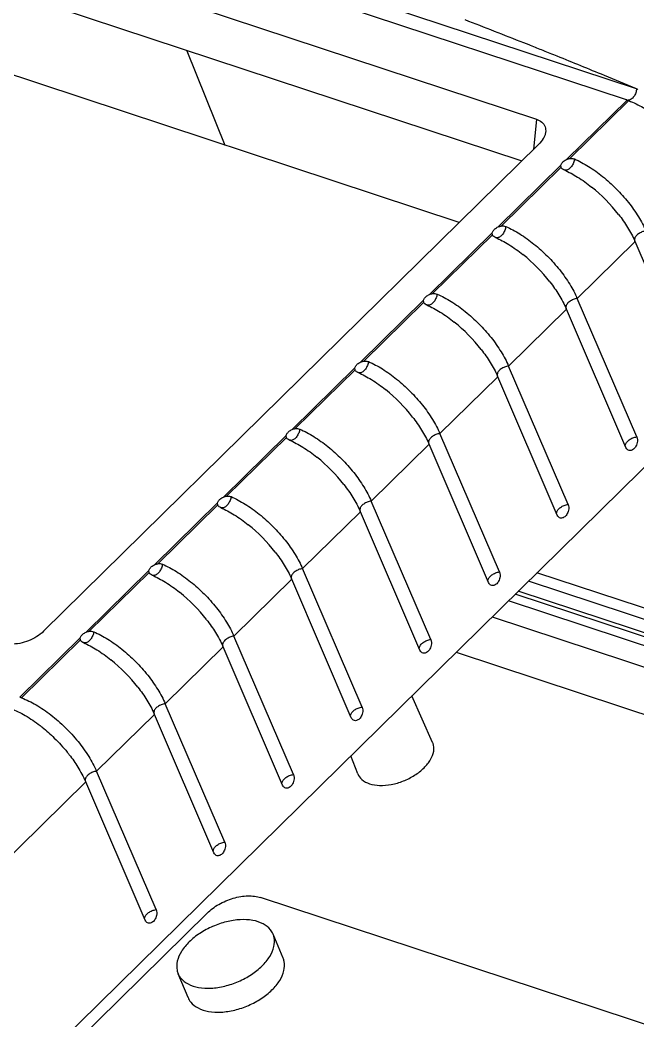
# Model space of a CAD drawing. Header units: millimetres. Extents: x 1786 to 2940, y -3417 to -1928.
# Drawn here: x 1958.4 to 2001.6, y -2819.2 to -2749.2 of the extents above; entities that cross this region are included whole.
import ezdxf

# ---------------------------------------------------------------- set-up
doc = ezdxf.new("R2010")
doc.units = ezdxf.units.MM

# ---------------------------------------------------------------- blocks, each defined once
blk = doc.blocks.new('*u7')
at = {"color": 7, "linetype": 'Continuous'}
for p, q in [((65.007, 85.602, 0), (0.322, 106.96, 0)), ((64.164, 84.774, 0), (-0.52, 106.126, 0)), ((0.612, 101.938, 0), (57.225, 83.25, 0)), ((0.281, 98.432, 0), (56.1, 80.006, 0)), ((51.234, 75.22, 0), (6.347, 90.037, 0)), ((56.657, 89.016, 0), (56.252, 89.176, 0)), ((57.762, 88.575, 0), (57.635, 88.626, 0)), ((30.058, 88.567, 0), (33.002, 81.238, 0)), ((59.599, 80.126, 0), (64.284, 84.733, 0)), ((59.837, 80.19, 0), (64.408, 84.687, 0)), ((57.225, 83.25, 0), (57.003, 80.893, 0)), ((57.393, 81.277, 0), (18.919, 43.437, 0)), ((54.261, 74.876, 0), (59.136, 79.67, 0)), ((54.499, 74.94, 0), (59.146, 79.511, 0)), ((59.34, 79.327, 0), (59.267, 79.367, 0)), ((88.34, 78.54, 0), (-30.824, -38.661, 0)), ((48.923, 69.625, 0), (53.798, 74.42, 0)), ((49.161, 69.69, 0), (53.808, 74.261, 0)), ((54.002, 74.076, 0), (53.929, 74.116, 0)), ((60.403, 69.306, 0), (64.899, 73.728, 0)), ((69.528, 62.97, 0), (64.899, 73.728, 0)), ((65.032, 58.548, 0), (60.403, 69.306, 0)), ((43.585, 64.375, 0), (48.46, 69.17, 0)), ((43.822, 64.44, 0), (48.47, 69.011, 0)), ((48.664, 68.826, 0), (48.591, 68.866, 0)), ((55.065, 64.056, 0), (59.561, 68.478, 0)), ((64.189, 57.72, 0), (59.561, 68.478, 0)), ((38.247, 59.125, 0), (43.122, 63.92, 0)), ((38.484, 59.19, 0), (43.132, 63.761, 0)), ((59.694, 53.298, 0), (55.065, 64.056, 0)), ((43.326, 63.576, 0), (43.252, 63.616, 0)), ((49.727, 58.806, 0), (54.223, 63.228, 0)), ((58.851, 52.47, 0), (54.223, 63.228, 0)), ((32.909, 53.875, 0), (37.784, 58.669, 0)), ((33.146, 53.94, 0), (37.794, 58.51, 0)), ((37.988, 58.326, 0), (37.914, 58.366, 0)), ((54.355, 48.048, 0), (49.727, 58.806, 0)), ((44.389, 53.556, 0), (48.885, 57.978, 0)), ((53.513, 47.22, 0), (48.885, 57.978, 0)), ((64.23, 57.648, 0), (64.189, 57.72, 0)), ((27.571, 48.625, 0), (32.445, 53.419, 0)), ((27.808, 48.69, 0), (32.456, 53.26, 0)), ((32.65, 53.076, 0), (32.576, 53.116, 0)), ((49.017, 42.798, 0), (44.389, 53.556, 0)), ((39.051, 48.306, 0), (43.547, 52.727, 0)), ((48.175, 41.97, 0), (43.547, 52.727, 0)), ((58.892, 52.398, 0), (58.851, 52.47, 0)), ((43.679, 37.548, 0), (39.051, 48.306, 0)), ((22.233, 43.375, 0), (27.107, 48.169, 0)), ((22.47, 43.439, 0), (27.117, 48.01, 0)), ((27.312, 47.826, 0), (27.238, 47.866, 0)), ((33.713, 43.056, 0), (38.209, 47.477, 0)), ((42.837, 36.719, 0), (38.209, 47.477, 0)), ((86.401, 38.371, 0), (57.274, 47.986, 0)), ((53.554, 47.148, 0), (53.513, 47.22, 0)), ((85.545, 37.771, 0), (56.602, 47.325, 0)), ((84.566, 36.76, 0), (55.587, 46.326, 0)), ((84.765, 37, 0), (55.819, 46.555, 0)), ((84.234, 36.167, 0), (55.052, 45.8, 0)), ((53.778, 44.548, 0), (84.072, 34.548, 0)), ((17.085, 38.312, 0), (21.769, 42.919, 0)), ((17.208, 38.264, 0), (21.779, 42.76, 0)), ((38.341, 32.298, 0), (33.713, 43.056, 0)), ((21.974, 42.576, 0), (21.9, 42.616, 0)), ((28.375, 37.805, 0), (32.871, 42.227, 0)), ((37.499, 31.469, 0), (32.871, 42.227, 0)), ((48.216, 41.898, 0), (48.175, 41.97, 0)), ((50.989, 41.804, 0), (85.653, 30.362, 0)), ((49.163, 34.79, 0), (47.557, 38.428, 0)), ((33.003, 27.048, 0), (28.375, 37.805, 0)), ((23.037, 32.555, 0), (27.532, 36.977, 0)), ((32.161, 26.219, 0), (27.532, 36.977, 0)), ((42.878, 36.648, 0), (42.837, 36.719, 0)), ((43.334, 32.365, 0), (42.794, 33.745, 0)), ((27.665, 21.797, 0), (23.037, 32.555, 0)), ((-36.186, -25.692, 0), (22.194, 31.727, 0)), ((26.823, 20.969, 0), (22.194, 31.727, 0)), ((37.54, 31.397, 0), (37.499, 31.469, 0)), ((32.202, 26.147, 0), (32.161, 26.219, 0)), ((67.854, 12.152, 0), (35.792, 22.735, 0)), ((31.625, 21.522, 0), (-44.309, -53.16, 0)), ((26.863, 20.897, 0), (26.823, 20.969, 0)), ((37.536, 18.029, 0), (36.761, 19.892, 0)), ((30.15, 14.956, 0), (29.375, 16.819, 0))]:
    blk.add_line(p, q, dxfattribs=at)
for centre, radius, start, end in [((-107.325, -323.603, 0), 444.01, 68.38243, 69.01507), ((-109.86, -330.019, 0), 450.908, 68.19422, 68.32805), ((-110.812, -332.398, 0), 453.47, 68.02918, 68.1769), ((-112.814, -337.346, 0), 458.808, 67.53359, 68.02849), ((-115.514, -343.884, 0), 465.881, 67.20206, 67.53399), ((61.674, 77.23, 0), 7.944, 71.27513, 71.73192), ((61.669, 77.216, 0), 7.959, 70.8203, 71.27459), ((61.361, 76.678, 0), 8.568, 69.1674, 70.05643), ((59.397, 79.604, 0), 0.268, 188.10455, 200.29982), ((56.517, 72.803, 0), 7.109, 66.18654, 66.59548), ((53.349, 67.834, 0), 13.022, 37.94062, 51.12042), ((54.059, 74.354, 0), 0.268, 188.10455, 200.29982), ((51.179, 67.553, 0), 7.109, 66.18654, 66.59548), ((58.132, 70.817, 0), 7.367, 23.27888, 23.63729), ((48.011, 62.584, 0), 13.022, 37.94062, 51.12042), ((48.721, 69.104, 0), 0.268, 188.10455, 200.29982), ((45.841, 62.303, 0), 7.109, 66.18654, 66.59548), ((52.794, 65.567, 0), 7.367, 23.27888, 23.63729), ((42.673, 57.334, 0), 13.022, 37.94062, 51.12042), ((43.383, 63.853, 0), 0.268, 188.10455, 200.29982), ((40.502, 57.052, 0), 7.109, 66.18654, 66.59548), ((47.456, 60.316, 0), 7.367, 23.27888, 23.63729), ((37.335, 52.084, 0), 13.022, 37.94062, 51.12042), ((38.045, 58.603, 0), 0.268, 188.10455, 200.29982), ((35.164, 51.802, 0), 7.109, 66.18654, 66.59548), ((42.118, 55.066, 0), 7.367, 23.27888, 23.63729), ((31.996, 46.834, 0), 13.022, 37.94062, 51.12042), ((32.706, 53.353, 0), 0.268, 188.10455, 200.29982), ((29.826, 46.552, 0), 7.109, 66.18654, 66.59548), ((36.78, 49.816, 0), 7.367, 23.27888, 23.63729), ((26.658, 41.584, 0), 13.022, 37.94062, 51.12042), ((27.368, 48.103, 0), 0.268, 188.10455, 200.29982), ((24.488, 41.302, 0), 7.109, 66.18654, 66.59548), ((31.442, 44.566, 0), 7.367, 23.27888, 23.63729), ((21.32, 36.334, 0), 13.022, 37.94062, 51.12042), ((22.03, 42.853, 0), 0.268, 188.10455, 200.29982), ((19.15, 36.052, 0), 7.109, 66.18654, 66.59548), ((26.104, 39.316, 0), 7.367, 23.27888, 23.63729), ((15.982, 31.083, 0), 13.022, 37.94062, 51.12042), ((20.253, 46.267, 0), 8.563, 248.28104, 249.16434), ((20.766, 34.066, 0), 7.367, 23.27888, 23.63729), ((15.416, 28.81, 0), 7.379, 23.27887, 23.6366)]:
    blk.add_arc(centre, radius, start, end, dxfattribs=at)
for points, start_tangent, end_tangent in [([(65.006, 85.602, 0), (64.95, 85.288, 0), (64.806, 85.004, 0), (64.601, 84.802, 0), (64.373, 84.72, 0)], (-0.017832, -0.999841), (-0.998554, -0.053753)), ([(65.006, 85.611, 0), (65.066, 85.588, 0), (65.125, 85.564, 0)], (0.923472, -0.383667), (0.928905, -0.370318)), ([(64.408, 84.687, 0), (65.531, 84.143, 0), (66.684, 83.361, 0), (66.86, 83.222, 0)], (0.934604, -0.355689), (0.779488, -0.626417)), ([(57.225, 83.25, 0), (57.656, 83.014, 0), (57.903, 82.66, 0), (57.94, 82.223, 0), (57.877, 81.982, 0)], (0.949599, -0.313467), (-0.350727, -0.936478)), ([(57.877, 81.982, 0), (57.764, 81.747, 0), (57.393, 81.277, 0)], (-0.350727, -0.936478), (-0.712957, -0.701208)), ([(59.136, 79.67, 0), (59.18, 79.778, 0), (59.25, 79.877, 0), (59.341, 79.966, 0), (59.456, 80.05, 0), (59.599, 80.126, 0)], (0.238418, 0.971163), (0.91469, 0.404157)), ([(59.599, 80.126, 0), (59.713, 80.164, 0), (59.837, 80.19, 0)], (0.927551, 0.373696), (0.989479, 0.144678)), ([(60.183, 80.155, 0), (60.105, 79.849, 0), (59.95, 79.569, 0), (59.745, 79.367, 0)], (-0.105618, -0.994407), (-0.823412, -0.567443)), ([(59.837, 80.19, 0), (60.008, 80.197, 0), (60.183, 80.155, 0)], (0.989479, 0.144678), (0.917726, -0.397213)), ([(60.183, 80.155, 0), (61.272, 79.578, 0), (62.376, 78.791, 0), (63.431, 77.839, 0), (64.378, 76.774, 0), (65.163, 75.659, 0), (65.741, 74.556, 0)], (0.917726, -0.397213), (0.395202, -0.918594)), ([(59.132, 79.566, 0), (59.13, 79.62, 0), (59.136, 79.67, 0)], (-0.141619, 0.989921), (0.200291, 0.979736)), ([(59.183, 79.444, 0), (59.146, 79.511, 0)], (-0.598603, 0.801046), (-0.3479, 0.937532)), ([(59.267, 79.366, 0), (59.246, 79.381, 0), (59.183, 79.444, 0)], (-0.831617, 0.555349), (-0.598603, 0.801046)), ([(59.745, 79.367, 0), (59.528, 79.281, 0), (59.385, 79.302, 0)], (-0.823412, -0.567443), (-0.923725, 0.383057)), ([(59.387, 79.306, 0), (60.43, 78.75, 0), (61.523, 77.972, 0)], (0.914868, -0.403753), (0.779341, -0.6266)), ([(63.619, 75.841, 0), (64.321, 74.831, 0), (64.881, 73.77, 0)], (0.613773, -0.789483), (0.40094, -0.916104)), ([(53.798, 74.42, 0), (53.842, 74.528, 0), (53.912, 74.626, 0), (54.003, 74.716, 0), (54.118, 74.8, 0), (54.261, 74.876, 0)], (0.238418, 0.971163), (0.91469, 0.404157)), ([(54.261, 74.876, 0), (54.375, 74.914, 0), (54.499, 74.94, 0)], (0.927551, 0.373696), (0.989479, 0.144678)), ([(54.845, 74.905, 0), (54.767, 74.599, 0), (54.612, 74.319, 0), (54.407, 74.117, 0)], (-0.105618, -0.994407), (-0.823412, -0.567443)), ([(54.499, 74.94, 0), (54.67, 74.947, 0), (54.845, 74.905, 0)], (0.989479, 0.144678), (0.917726, -0.397213)), ([(54.845, 74.905, 0), (55.934, 74.328, 0), (57.038, 73.541, 0), (58.093, 72.588, 0), (59.04, 71.524, 0), (59.825, 70.409, 0), (60.403, 69.306, 0)], (0.917726, -0.397213), (0.395202, -0.918594)), ([(53.794, 74.316, 0), (53.792, 74.369, 0), (53.798, 74.42, 0)], (-0.141619, 0.989921), (0.200291, 0.979736)), ([(53.845, 74.194, 0), (53.808, 74.261, 0)], (-0.598603, 0.801046), (-0.3479, 0.937532)), ([(53.929, 74.116, 0), (53.908, 74.131, 0), (53.845, 74.194, 0)], (-0.831617, 0.555349), (-0.598603, 0.801046)), ([(54.407, 74.117, 0), (54.19, 74.031, 0), (54.047, 74.052, 0)], (-0.823412, -0.567443), (-0.923725, 0.383057)), ([(54.049, 74.056, 0), (55.091, 73.5, 0), (56.185, 72.721, 0)], (0.914868, -0.403753), (0.779341, -0.6266)), ([(64.949, 74.126, 0), (64.859, 73.913, 0), (64.878, 73.769, 0)], (-0.584971, -0.811055), (0.379239, -0.925299)), ([(65.741, 74.556, 0), (65.436, 74.48, 0), (65.154, 74.327, 0), (64.949, 74.126, 0)], (-0.994532, -0.104433), (-0.584971, -0.811055)), ([(58.281, 70.591, 0), (58.983, 69.581, 0), (59.543, 68.52, 0)], (0.613773, -0.789483), (0.40094, -0.916104)), ([(48.46, 69.17, 0), (48.504, 69.278, 0), (48.574, 69.376, 0), (48.665, 69.466, 0), (48.78, 69.55, 0), (48.923, 69.625, 0)], (0.238418, 0.971163), (0.91469, 0.404157)), ([(48.923, 69.625, 0), (49.037, 69.664, 0), (49.161, 69.69, 0)], (0.927551, 0.373696), (0.989479, 0.144678)), ([(49.506, 69.655, 0), (49.429, 69.349, 0), (49.274, 69.069, 0), (49.069, 68.867, 0)], (-0.105618, -0.994407), (-0.823412, -0.567443)), ([(49.161, 69.69, 0), (49.332, 69.696, 0), (49.506, 69.655, 0)], (0.989479, 0.144678), (0.917726, -0.397213)), ([(49.506, 69.655, 0), (50.596, 69.078, 0), (51.699, 68.291, 0), (52.755, 67.338, 0), (53.702, 66.274, 0), (54.487, 65.159, 0), (55.065, 64.056, 0)], (0.917726, -0.397213), (0.395202, -0.918594)), ([(60.403, 69.306, 0), (60.098, 69.23, 0), (59.816, 69.077, 0), (59.611, 68.876, 0)], (-0.994532, -0.104433), (-0.584971, -0.811055)), ([(48.456, 69.066, 0), (48.453, 69.119, 0), (48.46, 69.17, 0)], (-0.141619, 0.989921), (0.200291, 0.979736)), ([(48.507, 68.944, 0), (48.47, 69.011, 0)], (-0.598603, 0.801046), (-0.3479, 0.937532)), ([(48.59, 68.866, 0), (48.57, 68.881, 0), (48.507, 68.944, 0)], (-0.831617, 0.555349), (-0.598603, 0.801046)), ([(49.069, 68.867, 0), (48.852, 68.781, 0), (48.709, 68.802, 0)], (-0.823412, -0.567443), (-0.923725, 0.383057)), ([(48.711, 68.806, 0), (49.753, 68.25, 0), (50.846, 67.471, 0)], (0.914868, -0.403753), (0.779341, -0.6266)), ([(59.611, 68.876, 0), (59.521, 68.663, 0), (59.54, 68.519, 0)], (-0.584971, -0.811055), (0.379239, -0.925299)), ([(52.942, 65.341, 0), (53.645, 64.33, 0), (54.205, 63.27, 0)], (0.613773, -0.789483), (0.40094, -0.916104)), ([(43.118, 63.816, 0), (43.115, 63.869, 0), (43.122, 63.92, 0)], (-0.141619, 0.989921), (0.200291, 0.979736)), ([(43.122, 63.92, 0), (43.166, 64.028, 0), (43.236, 64.126, 0), (43.327, 64.216, 0), (43.442, 64.3, 0), (43.585, 64.375, 0)], (0.238418, 0.971163), (0.91469, 0.404157)), ([(43.168, 63.694, 0), (43.132, 63.761, 0)], (-0.598603, 0.801046), (-0.3479, 0.937532)), ([(43.585, 64.375, 0), (43.699, 64.414, 0), (43.822, 64.44, 0)], (0.927551, 0.373696), (0.989479, 0.144678)), ([(44.168, 64.405, 0), (44.091, 64.099, 0), (43.936, 63.819, 0), (43.73, 63.617, 0)], (-0.105618, -0.994407), (-0.823412, -0.567443)), ([(43.822, 64.44, 0), (43.994, 64.446, 0), (44.168, 64.405, 0)], (0.989479, 0.144678), (0.917726, -0.397213)), ([(44.168, 64.405, 0), (45.258, 63.828, 0), (46.361, 63.041, 0), (47.417, 62.088, 0), (48.364, 61.024, 0), (49.149, 59.909, 0), (49.727, 58.806, 0)], (0.917726, -0.397213), (0.395202, -0.918594)), ([(55.065, 64.056, 0), (54.76, 63.98, 0), (54.478, 63.827, 0), (54.273, 63.625, 0)], (-0.994532, -0.104433), (-0.584971, -0.811055)), ([(43.252, 63.616, 0), (43.232, 63.63, 0), (43.168, 63.694, 0)], (-0.831617, 0.555349), (-0.598603, 0.801046)), ([(43.73, 63.617, 0), (43.514, 63.531, 0), (43.371, 63.552, 0)], (-0.823412, -0.567443), (-0.923725, 0.383057)), ([(43.373, 63.556, 0), (44.415, 63, 0), (45.508, 62.221, 0)], (0.914868, -0.403753), (0.779341, -0.6266)), ([(54.273, 63.625, 0), (54.182, 63.412, 0), (54.201, 63.268, 0)], (-0.584971, -0.811055), (0.379239, -0.925299)), ([(47.604, 60.09, 0), (48.307, 59.08, 0), (48.867, 58.02, 0)], (0.613773, -0.789483), (0.40094, -0.916104)), ([(37.784, 58.669, 0), (37.828, 58.778, 0), (37.898, 58.876, 0), (37.989, 58.966, 0), (38.104, 59.049, 0), (38.247, 59.125, 0)], (0.238418, 0.971163), (0.91469, 0.404157)), ([(38.247, 59.125, 0), (38.361, 59.164, 0), (38.484, 59.19, 0)], (0.927551, 0.373696), (0.989479, 0.144678)), ([(38.83, 59.154, 0), (38.753, 58.848, 0), (38.597, 58.569, 0), (38.392, 58.367, 0)], (-0.105618, -0.994407), (-0.823412, -0.567443)), ([(38.484, 59.19, 0), (38.656, 59.196, 0), (38.83, 59.154, 0)], (0.989479, 0.144678), (0.917726, -0.397213)), ([(38.83, 59.154, 0), (39.919, 58.578, 0), (41.023, 57.791, 0), (42.079, 56.838, 0), (43.026, 55.774, 0), (43.811, 54.658, 0), (44.389, 53.556, 0)], (0.917726, -0.397213), (0.395202, -0.918594)), ([(37.78, 58.566, 0), (37.777, 58.619, 0), (37.784, 58.669, 0)], (-0.141619, 0.989921), (0.200291, 0.979736)), ([(37.83, 58.444, 0), (37.794, 58.51, 0)], (-0.598603, 0.801046), (-0.3479, 0.937532)), ([(37.914, 58.366, 0), (37.894, 58.38, 0), (37.83, 58.444, 0)], (-0.831617, 0.555349), (-0.598603, 0.801046)), ([(38.392, 58.367, 0), (38.176, 58.281, 0), (38.033, 58.302, 0)], (-0.823412, -0.567443), (-0.923725, 0.383057)), ([(38.035, 58.306, 0), (39.077, 57.749, 0), (40.17, 56.971, 0)], (0.914868, -0.403753), (0.779341, -0.6266)), ([(48.935, 58.375, 0), (48.844, 58.162, 0), (48.863, 58.018, 0)], (-0.584971, -0.811055), (0.379239, -0.925299)), ([(49.727, 58.806, 0), (49.422, 58.73, 0), (49.14, 58.577, 0), (48.935, 58.375, 0)], (-0.994532, -0.104433), (-0.584971, -0.811055)), ([(65.032, 58.548, 0), (65.081, 58.326, 0), (65.066, 58.105, 0), (65.007, 57.912, 0), (64.923, 57.756, 0), (64.823, 57.636, 0), (64.71, 57.548, 0), (64.583, 57.496, 0), (64.443, 57.493, 0), (64.303, 57.561, 0), (64.228, 57.647, 0)], (0.395202, -0.918594), (-0.54557, 0.838065)), ([(64.239, 58.118, 0), (64.445, 58.319, 0), (64.726, 58.472, 0), (65.032, 58.548, 0)], (0.584971, 0.811055), (0.994532, 0.104433)), ([(64.149, 57.905, 0), (64.239, 58.118, 0)], (0.104668, 0.994507), (0.584971, 0.811055)), ([(42.266, 54.84, 0), (42.969, 53.83, 0), (43.528, 52.77, 0)], (0.613773, -0.789483), (0.40094, -0.916104)), ([(32.445, 53.419, 0), (32.489, 53.527, 0), (32.56, 53.626, 0), (32.651, 53.716, 0), (32.766, 53.799, 0), (32.909, 53.875, 0)], (0.238418, 0.971163), (0.91469, 0.404157)), ([(32.909, 53.875, 0), (33.023, 53.914, 0), (33.146, 53.94, 0)], (0.927551, 0.373696), (0.989479, 0.144678)), ([(33.492, 53.904, 0), (33.415, 53.598, 0), (33.259, 53.318, 0), (33.054, 53.117, 0)], (-0.105618, -0.994407), (-0.823412, -0.567443)), ([(33.146, 53.94, 0), (33.318, 53.946, 0), (33.492, 53.904, 0)], (0.989479, 0.144678), (0.917726, -0.397213)), ([(33.492, 53.904, 0), (34.581, 53.328, 0), (35.685, 52.541, 0), (36.741, 51.588, 0), (37.688, 50.524, 0), (38.473, 49.408, 0), (39.051, 48.306, 0)], (0.917726, -0.397213), (0.395202, -0.918594)), ([(32.442, 53.315, 0), (32.439, 53.369, 0), (32.445, 53.419, 0)], (-0.141619, 0.989921), (0.200291, 0.979736)), ([(32.492, 53.194, 0), (32.456, 53.26, 0)], (-0.598603, 0.801046), (-0.3479, 0.937532)), ([(32.576, 53.116, 0), (32.556, 53.13, 0), (32.492, 53.194, 0)], (-0.831617, 0.555349), (-0.598603, 0.801046)), ([(33.054, 53.117, 0), (32.838, 53.031, 0), (32.695, 53.052, 0)], (-0.823412, -0.567443), (-0.923725, 0.383057)), ([(32.696, 53.056, 0), (33.739, 52.499, 0), (34.832, 51.721, 0)], (0.914868, -0.403753), (0.779341, -0.6266)), ([(43.597, 53.125, 0), (43.506, 52.912, 0), (43.525, 52.768, 0)], (-0.584971, -0.811055), (0.379239, -0.925299)), ([(44.389, 53.556, 0), (44.083, 53.48, 0), (43.802, 53.327, 0), (43.597, 53.125, 0)], (-0.994532, -0.104433), (-0.584971, -0.811055)), ([(58.811, 52.655, 0), (58.901, 52.868, 0)], (0.104668, 0.994507), (0.584971, 0.811055)), ([(59.694, 53.298, 0), (59.743, 53.076, 0), (59.728, 52.855, 0), (59.668, 52.661, 0), (59.585, 52.506, 0), (59.485, 52.386, 0), (59.372, 52.298, 0), (59.245, 52.246, 0), (59.105, 52.243, 0), (58.965, 52.311, 0), (58.89, 52.397, 0)], (0.395202, -0.918594), (-0.54557, 0.838065)), ([(58.901, 52.868, 0), (59.106, 53.069, 0), (59.388, 53.222, 0), (59.694, 53.298, 0)], (0.584971, 0.811055), (0.994532, 0.104433)), ([(36.928, 49.59, 0), (37.631, 48.58, 0), (38.19, 47.52, 0)], (0.613773, -0.789483), (0.40094, -0.916104)), ([(27.107, 48.169, 0), (27.151, 48.277, 0), (27.221, 48.376, 0), (27.313, 48.466, 0), (27.428, 48.549, 0), (27.571, 48.625, 0)], (0.238418, 0.971163), (0.91469, 0.404157)), ([(27.571, 48.625, 0), (27.685, 48.663, 0), (27.808, 48.69, 0)], (0.927551, 0.373696), (0.989479, 0.144678)), ([(28.154, 48.654, 0), (28.077, 48.348, 0), (27.921, 48.068, 0), (27.716, 47.867, 0)], (-0.105618, -0.994407), (-0.823412, -0.567443)), ([(27.808, 48.69, 0), (27.979, 48.696, 0), (28.154, 48.654, 0)], (0.989479, 0.144678), (0.917726, -0.397213)), ([(28.154, 48.654, 0), (29.243, 48.078, 0), (30.347, 47.291, 0), (31.402, 46.338, 0), (32.35, 45.273, 0), (33.135, 44.158, 0), (33.713, 43.056, 0)], (0.917726, -0.397213), (0.395202, -0.918594)), ([(39.051, 48.306, 0), (38.745, 48.23, 0), (38.464, 48.077, 0), (38.259, 47.875, 0)], (-0.994532, -0.104433), (-0.584971, -0.811055)), ([(27.103, 48.065, 0), (27.101, 48.119, 0), (27.107, 48.169, 0)], (-0.141619, 0.989921), (0.200291, 0.979736)), ([(27.154, 47.943, 0), (27.117, 48.01, 0)], (-0.598603, 0.801046), (-0.3479, 0.937532)), ([(27.238, 47.866, 0), (27.218, 47.88, 0), (27.154, 47.943, 0)], (-0.831617, 0.555349), (-0.598603, 0.801046)), ([(27.716, 47.867, 0), (27.5, 47.78, 0), (27.357, 47.802, 0)], (-0.823412, -0.567443), (-0.923725, 0.383057)), ([(27.358, 47.805, 0), (28.401, 47.249, 0), (29.494, 46.471, 0)], (0.914868, -0.403753), (0.779341, -0.6266)), ([(38.259, 47.875, 0), (38.168, 47.662, 0), (38.187, 47.518, 0)], (-0.584971, -0.811055), (0.379239, -0.925299)), ([(53.473, 47.404, 0), (53.563, 47.617, 0)], (0.104668, 0.994507), (0.584971, 0.811055)), ([(54.355, 48.048, 0), (54.405, 47.826, 0), (54.39, 47.605, 0), (54.33, 47.411, 0), (54.246, 47.256, 0), (54.147, 47.136, 0), (54.034, 47.048, 0), (53.907, 46.996, 0), (53.766, 46.993, 0), (53.627, 47.061, 0), (53.552, 47.147, 0)], (0.395202, -0.918594), (-0.54557, 0.838065)), ([(53.563, 47.617, 0), (53.768, 47.819, 0), (54.05, 47.972, 0), (54.355, 48.048, 0)], (0.584971, 0.811055), (0.994532, 0.104433)), ([(31.59, 44.34, 0), (32.292, 43.33, 0), (32.852, 42.269, 0)], (0.613773, -0.789483), (0.40094, -0.916104)), ([(18.919, 43.437, 0), (18.389, 43.02, 0), (17.751, 42.696, 0), (17.067, 42.497, 0), (16.406, 42.443, 0), (15.831, 42.538, 0)], (-0.712957, -0.701208), (-0.949599, 0.313467)), ([(21.765, 42.815, 0), (21.763, 42.869, 0), (21.769, 42.919, 0)], (-0.141619, 0.989921), (0.200291, 0.979736)), ([(21.769, 42.919, 0), (21.813, 43.027, 0), (21.883, 43.126, 0), (21.975, 43.215, 0), (22.09, 43.299, 0), (22.233, 43.375, 0)], (0.238418, 0.971163), (0.91469, 0.404157)), ([(21.816, 42.693, 0), (21.779, 42.76, 0)], (-0.598603, 0.801046), (-0.3479, 0.937532)), ([(22.233, 43.375, 0), (22.347, 43.413, 0), (22.47, 43.439, 0)], (0.927551, 0.373696), (0.989479, 0.144678)), ([(22.816, 43.404, 0), (22.739, 43.098, 0), (22.583, 42.818, 0), (22.378, 42.616, 0)], (-0.105618, -0.994407), (-0.823412, -0.567443)), ([(22.47, 43.439, 0), (22.641, 43.446, 0), (22.816, 43.404, 0)], (0.989479, 0.144678), (0.917726, -0.397213)), ([(22.816, 43.404, 0), (23.905, 42.827, 0), (25.009, 42.04, 0), (26.064, 41.088, 0), (27.012, 40.023, 0), (27.797, 38.908, 0), (28.375, 37.805, 0)], (0.917726, -0.397213), (0.395202, -0.918594)), ([(33.713, 43.056, 0), (33.407, 42.98, 0), (33.126, 42.827, 0), (32.921, 42.625, 0)], (-0.994532, -0.104433), (-0.584971, -0.811055)), ([(49.017, 42.798, 0), (49.067, 42.576, 0), (49.051, 42.355, 0), (48.992, 42.161, 0), (48.908, 42.006, 0), (48.809, 41.885, 0), (48.696, 41.798, 0), (48.569, 41.746, 0), (48.428, 41.743, 0), (48.289, 41.811, 0), (48.214, 41.896, 0)], (0.395202, -0.918594), (-0.54557, 0.838065)), ([(48.225, 42.367, 0), (48.43, 42.569, 0), (48.712, 42.722, 0), (49.017, 42.798, 0)], (0.584971, 0.811055), (0.994532, 0.104433)), ([(21.9, 42.615, 0), (21.88, 42.63, 0), (21.816, 42.693, 0)], (-0.831617, 0.555349), (-0.598603, 0.801046)), ([(22.378, 42.616, 0), (22.162, 42.53, 0), (22.018, 42.551, 0)], (-0.823412, -0.567443), (-0.923725, 0.383057)), ([(22.02, 42.555, 0), (23.063, 41.999, 0), (24.156, 41.221, 0)], (0.914868, -0.403753), (0.779341, -0.6266)), ([(32.921, 42.625, 0), (32.83, 42.412, 0), (32.849, 42.268, 0)], (-0.584971, -0.811055), (0.379239, -0.925299)), ([(48.135, 42.154, 0), (48.225, 42.367, 0)], (0.104668, 0.994507), (0.584971, 0.811055)), ([(26.252, 39.09, 0), (26.954, 38.08, 0), (27.514, 37.019, 0)], (0.613773, -0.789483), (0.40094, -0.916104)), ([(17.208, 38.264, 0), (18.33, 37.72, 0), (19.483, 36.938, 0), (20.595, 35.967, 0), (21.598, 34.867, 0), (22.429, 33.706, 0), (23.037, 32.555, 0)], (0.934604, -0.355689), (0.395202, -0.918594)), ([(16.365, 37.435, 0), (17.488, 36.892, 0), (18.641, 36.11, 0), (18.817, 35.971, 0)], (0.934604, -0.355689), (0.779488, -0.626417)), ([(27.583, 37.375, 0), (27.492, 37.162, 0), (27.511, 37.018, 0)], (-0.584971, -0.811055), (0.379239, -0.925299)), ([(28.375, 37.805, 0), (28.069, 37.729, 0), (27.788, 37.576, 0), (27.583, 37.375, 0)], (-0.994532, -0.104433), (-0.584971, -0.811055)), ([(43.679, 37.548, 0), (43.729, 37.325, 0), (43.713, 37.104, 0), (43.654, 36.911, 0), (43.57, 36.756, 0), (43.471, 36.635, 0), (43.358, 36.548, 0), (43.231, 36.496, 0), (43.09, 36.493, 0), (42.951, 36.561, 0), (42.876, 36.646, 0)], (0.395202, -0.918594), (-0.54557, 0.838065)), ([(42.887, 37.117, 0), (43.092, 37.319, 0), (43.374, 37.472, 0), (43.679, 37.548, 0)], (0.584971, 0.811055), (0.994532, 0.104433)), ([(42.796, 36.904, 0), (42.887, 37.117, 0)], (0.104668, 0.994507), (0.584971, 0.811055)), ([(18.817, 35.971, 0), (19.753, 35.139, 0), (20.756, 34.039, 0), (20.917, 33.836, 0)], (0.779488, -0.626417), (0.613514, -0.789684)), ([(48.492, 32.818, 0), (49.002, 33.463, 0), (49.243, 34.117, 0), (49.192, 34.717, 0), (49.163, 34.789, 0)], (0.712957, 0.701208), (-0.407793, 0.913075)), ([(20.917, 33.836, 0), (21.587, 32.878, 0), (22.176, 31.769, 0)], (0.613514, -0.789684), (0.400929, -0.916109)), ([(43.334, 32.366, 0), (43.661, 31.909, 0), (44.253, 31.584, 0), (45.042, 31.453, 0), (45.95, 31.528, 0), (46.888, 31.801, 0), (47.763, 32.245, 0), (48.492, 32.818, 0)], (0.36662, -0.930371), (0.712957, 0.701208)), ([(22.244, 32.125, 0), (22.154, 31.912, 0), (22.173, 31.768, 0)], (-0.584971, -0.811055), (0.379239, -0.925299)), ([(23.037, 32.555, 0), (22.731, 32.479, 0), (22.45, 32.326, 0), (22.244, 32.125, 0)], (-0.994532, -0.104433), (-0.584971, -0.811055)), ([(38.341, 32.298, 0), (38.391, 32.075, 0), (38.375, 31.854, 0), (38.316, 31.661, 0), (38.232, 31.505, 0), (38.132, 31.385, 0), (38.02, 31.298, 0), (37.893, 31.245, 0), (37.752, 31.243, 0), (37.613, 31.311, 0), (37.538, 31.396, 0)], (0.395202, -0.918594), (-0.54557, 0.838065)), ([(37.549, 31.867, 0), (37.754, 32.069, 0), (38.035, 32.222, 0), (38.341, 32.298, 0)], (0.584971, 0.811055), (0.994532, 0.104433)), ([(37.458, 31.654, 0), (37.549, 31.867, 0)], (0.104668, 0.994507), (0.584971, 0.811055)), ([(32.12, 26.404, 0), (32.211, 26.617, 0)], (0.104668, 0.994507), (0.584971, 0.811055)), ([(33.003, 27.048, 0), (33.053, 26.825, 0), (33.037, 26.604, 0), (32.978, 26.411, 0), (32.894, 26.255, 0), (32.794, 26.135, 0), (32.682, 26.047, 0), (32.554, 25.995, 0), (32.414, 25.993, 0), (32.275, 26.061, 0), (32.2, 26.146, 0)], (0.395202, -0.918594), (-0.54557, 0.838065)), ([(32.211, 26.617, 0), (32.416, 26.819, 0), (32.697, 26.972, 0), (33.003, 27.048, 0)], (0.584971, 0.811055), (0.994532, 0.104433)), ([(31.625, 21.522, 0), (32.051, 21.887, 0), (32.545, 22.21, 0), (33.089, 22.478, 0), (33.662, 22.68, 0), (34.24, 22.813, 0), (34.803, 22.867, 0), (35.327, 22.841, 0), (35.792, 22.735, 0)], (0.713592, 0.700562), (0.950336, -0.311225)), ([(27.665, 21.797, 0), (27.715, 21.575, 0), (27.699, 21.354, 0), (27.64, 21.161, 0), (27.556, 21.005, 0), (27.456, 20.885, 0), (27.344, 20.797, 0), (27.216, 20.745, 0), (27.076, 20.742, 0), (26.936, 20.81, 0), (26.862, 20.896, 0)], (0.395202, -0.918594), (-0.545572, 0.838064)), ([(26.873, 21.367, 0), (27.078, 21.568, 0), (27.359, 21.721, 0), (27.665, 21.797, 0)], (0.584971, 0.811055), (0.994532, 0.104433)), ([(26.782, 21.154, 0), (26.873, 21.367, 0)], (0.104668, 0.994507), (0.584971, 0.811055)), ([(36.76, 19.891, 0), (36.552, 20.241, 0), (35.987, 20.694, 0), (35.176, 20.961, 0), (34.206, 21.016, 0), (33.131, 20.855, 0), (32.062, 20.493, 0), (31.066, 19.955, 0), (30.237, 19.29, 0)], (-0.38597, 0.922512), (-0.712957, -0.701208)), ([(35.898, 17.421, 0), (36.499, 18.162, 0), (36.822, 18.922, 0), (36.841, 19.63, 0), (36.76, 19.891, 0)], (0.712957, 0.701208), (-0.38597, 0.922512)), ([(30.237, 19.29, 0), (29.637, 18.549, 0), (29.313, 17.79, 0), (29.295, 17.082, 0), (29.376, 16.82, 0)], (-0.712957, -0.701208), (0.38597, -0.922512)), ([(36.674, 15.558, 0), (37.274, 16.299, 0), (37.597, 17.057, 0), (37.616, 17.768, 0), (37.535, 18.028, 0)], (0.712957, 0.701208), (-0.385992, 0.922502)), ([(29.376, 16.82, 0), (29.583, 16.47, 0), (30.149, 16.018, 0), (30.96, 15.75, 0), (31.93, 15.695, 0), (33.005, 15.857, 0), (34.074, 16.218, 0), (35.069, 16.756, 0), (35.898, 17.421, 0)], (0.38597, -0.922512), (0.712957, 0.701208)), ([(30.151, 14.957, 0), (30.357, 14.609, 0), (30.926, 14.153, 0), (31.732, 13.887, 0), (32.709, 13.832, 0), (33.777, 13.993, 0), (34.851, 14.356, 0), (35.844, 14.892, 0), (36.674, 15.558, 0)], (0.385992, -0.922502), (0.712957, 0.701208))]:
    blk.add_spline(points, degree=3, dxfattribs=dict(at, start_tangent=start_tangent, end_tangent=end_tangent))

msp = doc.modelspace()

# ---------------------------------------------------------------- block references
at = {"xscale": 0.9, "yscale": 0.9, "zscale": 0.9}
msp.add_blockref('*u7', (1942.99, -2831.081, 0), dxfattribs=at)

doc.saveas('drawing.dxf')
